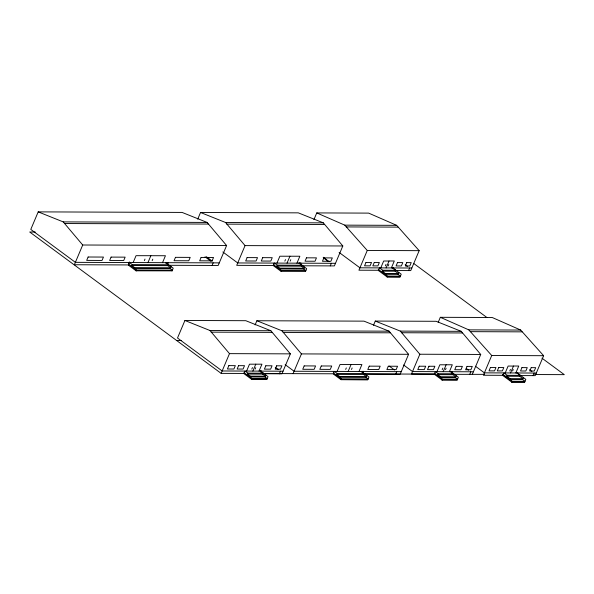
<?xml version="1.0" encoding="UTF-8"?>
<svg xmlns="http://www.w3.org/2000/svg" width="594" height="594" viewBox="0 0 594 594"><rect width="100%" height="100%" fill="white"/><g stroke="black" fill="none" stroke-linecap="round" stroke-linejoin="round"><path stroke-width="0.89" d="M169.052 265.288L218.176 265.473L226.596 245.537L207.106 222.431L182.091 212.422L38.202 211.88L30.791 229.418L75.386 262.34L219.268 262.875M38.202 211.88L63.224 221.896L82.707 245.003L74.369 264.738L128.475 264.939M129.366 261.924L128.467 264.048L136.509 269.995L136.167 270.812M131.883 265.54L167.872 265.674L170.664 267.738L134.675 267.604L131.883 265.54L132.276 264.605L168.265 264.738L165.474 262.682L168.392 262.526L167.501 264.634M133.138 262.555L136.041 255.68L165.444 255.732L162.511 262.667M134.675 267.604L134.326 268.443L170.307 268.577L172.409 270.129L136.427 269.995L136.078 270.812L128.393 265.139L129.485 262.541L132.276 264.605M144.357 260.603L144.995 259.081M147.943 262.615L150.869 255.68M152.175 260.632L152.792 259.17M167.872 265.674L168.332 264.575M170.307 268.577L171.131 266.639M172.037 270.946L173.233 268.191L165.54 262.511M197.713 219.171L200.542 212.489L298.307 212.852L323.329 222.861L342.812 245.968L334.392 265.904L301.618 265.785M263.097 373.73L281.942 373.797L290.362 353.861L270.842 330.732L245.797 320.701L184.92 320.478L177.509 338.016L222.156 370.975L283.034 371.205M212.095 265.451L213.187 262.852M200.542 212.489L225.557 222.498L245.047 245.604L236.709 265.34L273.47 265.481M35.261 232.031L29.7 232.009L221.146 373.374L229.484 353.638L209.964 330.509L184.92 320.478M273.433 264.59L274.027 263.172M276.96 263.09L279.871 256.214L299.851 256.237L296.926 263.164M276.878 266.082L301.329 266.171L304.121 268.236L279.67 268.146L276.878 266.082L277.272 265.147L301.73 265.236L299.005 263.008L300.935 263.016L300.319 264.478M255.101 324.918L256.868 320.745L364.011 321.146L389.063 331.177L408.575 354.306L400.156 374.235L364.07 374.101M279.67 268.146L279.321 268.978L303.772 269.075L305.873 270.626L281.422 270.53M284.853 261.122L285.499 259.6M277.272 265.147L274.48 263.083L273.389 265.674L281.073 271.354L281.482 270.53L273.374 264.59M287.021 263.127L289.946 256.2M290.169 261.145L290.785 259.682M246.592 371.072L249.495 364.189L261.947 364.181L259.021 371.116M247.446 374.064L262.674 374.123L265.466 376.188L250.245 376.128L247.446 374.064L247.847 373.129L263.068 373.188L260.276 371.124L261.546 370.96L260.929 372.423M313.936 219.602L316.758 212.919L368.659 213.112L396.673 225.341L419.164 250.661L410.744 270.597L395.062 270.537M251.826 369.089L252.465 367.567M250.245 376.128L249.888 376.967L265.117 377.019L267.218 378.578L251.997 378.519L243.978 372.572M252.858 371.094L255.784 364.159M255.13 369.104L255.754 367.641M247.847 373.129L245.047 371.064L243.956 373.656L251.648 379.336L251.997 378.519L251.685 379.336M301.329 266.171L301.797 265.072M303.772 269.075L304.588 267.137M305.509 271.443L306.69 268.688L299.005 263.008M262.674 374.123L263.142 373.025M265.117 377.019L265.934 375.089M279.366 373.789L280.457 371.198M330.257 265.889L331.355 263.298M293.094 373.641L301.425 353.905L281.912 330.776L256.868 320.745M316.758 212.919L344.78 225.148L367.263 250.468L358.925 270.203L378.445 270.277M380.769 267.894L383.679 261.011L389.018 261.033M337.11 371.406L340.013 364.53L351.039 364.568M336.791 374.398L363.587 374.495L366.387 376.566L339.59 376.462L336.791 374.398L337.192 373.463L363.988 373.559L361.189 371.495L363.38 371.339L362.763 372.802M382.224 271.161L395.203 271.213L398.374 273.552L385.395 273.5L382.224 271.161L382.625 270.225L395.604 270.27L392.434 267.931L393.458 267.939M385.358 265.912L385.996 264.389M339.59 376.462L339.233 377.301L366.03 377.398L368.139 378.95L341.342 378.853L333.345 372.906M386.107 267.909L389.04 260.974L394.297 260.996L391.364 267.931M388.179 265.919L388.795 264.456M385.395 273.5L385.046 274.339L398.025 274.383L400.408 276.143L387.429 276.099M337.192 373.463L334.392 371.399L333.301 373.99L340.993 379.67L341.402 378.853M345.678 369.438L346.317 367.916M382.625 270.225L379.455 267.887L378.356 270.478L387.08 276.915L387.459 276.099L378.296 269.357M348.136 371.45L351.061 364.516L361.917 364.553L358.984 371.488M351.5 369.461L352.123 367.998M395.203 271.213L395.671 270.107M373.515 325.245L375.274 321.072L436.159 321.295L461.204 331.326L480.717 354.455L472.297 374.391M398.025 274.383L398.841 272.446M363.587 374.495L364.055 373.396M408.546 270.589L409.645 267.998M366.03 377.398L366.854 375.46M395.626 374.22L396.718 371.629M375.274 321.072L400.326 331.103L419.839 354.232L411.501 373.968L434.392 374.049M438.209 322.319L440.325 317.307L492.226 317.5L520.686 330.056L543.621 355.702L535.201 375.638L520.418 375.586M436.954 371.666L439.857 364.783L446.124 364.805M437.808 374.658L453.036 374.717L455.828 376.782L440.607 376.722L437.808 374.658L438.201 373.723L453.43 373.774L450.631 371.71L451.908 371.554L451.291 373.017M442.181 369.683L442.827 368.161M440.607 376.722L440.251 377.561L455.479 377.613L457.58 379.172L442.352 379.113L442.01 379.93L434.311 374.25L435.409 371.658L438.201 373.723M443.213 371.688L446.146 364.753L452.309 364.775L449.383 371.71M445.493 369.698L446.109 368.235M442.047 379.93L442.389 379.113L434.333 373.166M453.036 374.717L453.497 373.611M455.479 377.613L456.296 375.675M469.728 374.383L470.819 371.792M440.325 317.307L468.792 329.863L491.721 355.509L483.382 375.245L502.895 375.319M505.227 372.928L508.13 366.053L513.468 366.067M506.741 376.24L519.72 376.292L522.943 378.668L509.964 378.623L506.741 376.24L507.135 375.304L520.114 375.356L516.891 372.973L517.916 372.98M509.808 370.946L510.454 369.423M510.565 372.95L513.498 366.015L518.748 366.038L515.822 372.973M512.629 370.96L513.253 369.498M509.964 378.623L509.607 379.455L522.586 379.507L525.014 381.296L512.035 381.251L502.747 374.391L512.065 381.251L511.686 382.068L502.814 375.519L503.912 372.928L507.135 375.304M519.72 376.292L520.181 375.193M522.586 379.507L523.411 377.569M511.686 382.068L524.695 382.024L511.761 381.979M524.665 382.12L525.831 379.358L516.958 372.809M533.004 375.631L534.103 373.039M63.224 221.896L207.106 222.431M225.557 222.498L323.329 222.861M64.427 223.53L208.316 224.064M226.76 224.131L324.532 224.495M344.78 225.148L396.673 225.341M346.176 226.923L398.077 227.116M82.707 245.003L226.596 245.537M245.047 245.604L342.812 245.968M367.263 250.468L419.164 250.661M335.491 263.313L237.719 262.949L222.854 251.975M411.835 268.005L359.942 267.812L339.107 252.428M136.078 270.812L172.104 270.849M281.073 271.354L305.568 271.347M387.154 276.826L400.089 276.871M387.08 276.915L400.052 276.967L401.225 274.213L392.5 267.768M468.792 329.863L520.686 330.056M400.326 331.103L461.204 331.326M209.964 330.509L270.842 330.732M281.912 330.776L389.063 331.177M470.218 331.66L522.119 331.853M401.529 332.737L462.414 332.959M211.174 332.143L272.052 332.373M283.123 332.41L390.265 332.811M176.611 340.488L181.222 340.511M419.839 354.232L480.717 354.455M229.484 353.638L290.362 353.861M301.425 353.905L408.575 354.306M491.721 355.509L543.621 355.702M473.396 371.799L412.518 371.569L403.586 364.976M401.247 371.644L294.104 371.25L285.172 364.657M536.293 373.047L484.392 372.854L475.445 366.238M221.146 373.374L244.334 373.455M263.573 373.529L333.383 373.789M363.974 373.901L435.387 374.168M453.452 374.324L484.541 374.354M534.622 374.539L564.3 374.651L541.951 358.152M442.084 379.841L457.261 379.893M251.722 379.247L266.899 379.299M341.097 379.581L367.827 379.677M442.01 379.93L457.224 379.989L458.397 377.235L450.705 371.547M251.648 379.336L266.862 379.395L268.043 376.641L260.343 370.953M340.993 379.67L367.79 379.774L368.956 377.019L361.256 371.332M413.825 263.543L486.828 317.448M405.182 264.701L407.41 266.35M529.625 369.735L531.86 371.384M323.181 257.261L329.128 261.65M323.99 258.219L327.702 260.966M466.357 368.495L468.584 370.144M389.278 366.134L394.49 369.98M206.281 256.69L212.229 261.078M205.012 256.823L210.959 261.212M275.252 367.352L278.23 369.55M88.12 257.009L86.687 260.387L102.02 260.447L103.445 257.068L88.12 257.009M111.078 257.098L109.652 260.469L123.715 260.528L125.141 257.15L111.078 257.098M175.482 257.336L174.057 260.714L188.773 260.766L190.199 257.388L175.482 257.336M201.099 257.432L199.673 260.811L212.11 260.855L213.536 257.477L201.099 257.432M247.097 257.603L245.671 260.981L256.088 261.018L257.514 257.64L247.097 257.603M262.697 257.662L261.271 261.041L270.827 261.07L272.252 257.692L262.697 257.662M228.853 365.622L227.428 369L233.91 369.023L235.335 365.644L228.853 365.622M238.565 365.659L237.14 369.037L243.087 369.06L244.52 365.681L238.565 365.659M306.467 257.826L305.034 261.197L315.035 261.234L316.461 257.863L306.467 257.826M265.815 365.763L264.389 369.141L270.619 369.164L272.045 365.785L265.815 365.763M276.656 365.8L275.23 369.178L280.487 369.201L281.912 365.822L276.656 365.8M323.871 257.885L322.445 261.263L330.888 261.293L332.313 257.922L323.871 257.885M304.165 365.904L302.74 369.282L314.152 369.327L315.577 365.949L304.165 365.904M321.265 365.971L319.832 369.342L330.309 369.386L331.734 366.008L321.265 365.971M365.986 262.451L364.553 265.83L370.084 265.852L371.51 262.474L365.986 262.451M374.265 262.489L372.839 265.86L377.91 265.882L379.336 262.503L374.265 262.489M397.497 262.57L396.072 265.949L401.373 265.971L402.799 262.593L397.497 262.57M406.734 262.607L405.308 265.986L409.793 266.001L411.219 262.622L406.734 262.607M369.223 366.149L367.797 369.52L378.757 369.565L380.182 366.186L369.223 366.149M388.298 366.216L386.872 369.594L396.131 369.631L397.557 366.253L388.298 366.216M419.216 366.216L417.782 369.594L424.272 369.617L425.698 366.238L419.216 366.216M428.927 366.253L427.502 369.631L433.449 369.654L434.875 366.275L428.927 366.253M456.177 366.357L454.752 369.728L460.974 369.758L462.399 366.379L456.177 366.357M467.018 366.394L465.592 369.772L470.849 369.795L472.275 366.416L467.018 366.394M490.436 367.493L489.011 370.871L494.542 370.894L495.968 367.515L490.436 367.493M498.722 367.523L497.297 370.901L502.368 370.923L503.794 367.545L498.722 367.523M521.948 367.612L520.522 370.99L525.831 371.012L527.257 367.634L521.948 367.612M531.192 367.649L529.766 371.02L534.251 371.042L535.677 367.664L531.192 367.649"/></g></svg>
